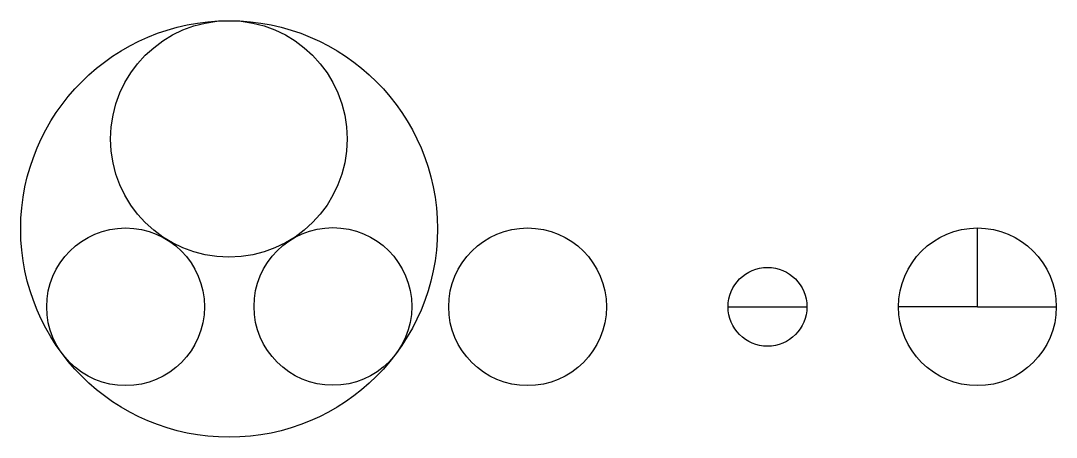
# Model space of a CAD drawing. Header units: millimetres. Extents: x 2304 to 3617, y 1805 to 2333.
import ezdxf

# ---------------------------------------------------------------- set-up
doc = ezdxf.new("R2010")
doc.units = ezdxf.units.MM

msp = doc.modelspace()

# ---------------------------------------------------------------- linework, layer by layer
for p, q in [((3517.2, 1970.1), (3517.2, 2070.1)), ((3201.1, 1970.1), (3301.1, 1970.1)), ((3517.2, 1970.1), (3417.2, 1970.1)), ((3517.2, 1970.1), (3617.2, 1970.1))]:
    msp.add_line(p, q)
for centre, radius in [((2568.5, 2068.8), 264.2), ((2568.3, 2183), 150), ((2437.3, 1970.1), 100), ((2700.1, 1970.5), 100), ((2946.9, 1970.1), 100), ((3517.2, 1970.1), 100), ((3251.1, 1970.1), 50)]:
    msp.add_circle(centre, radius)

doc.saveas('drawing.dxf')
